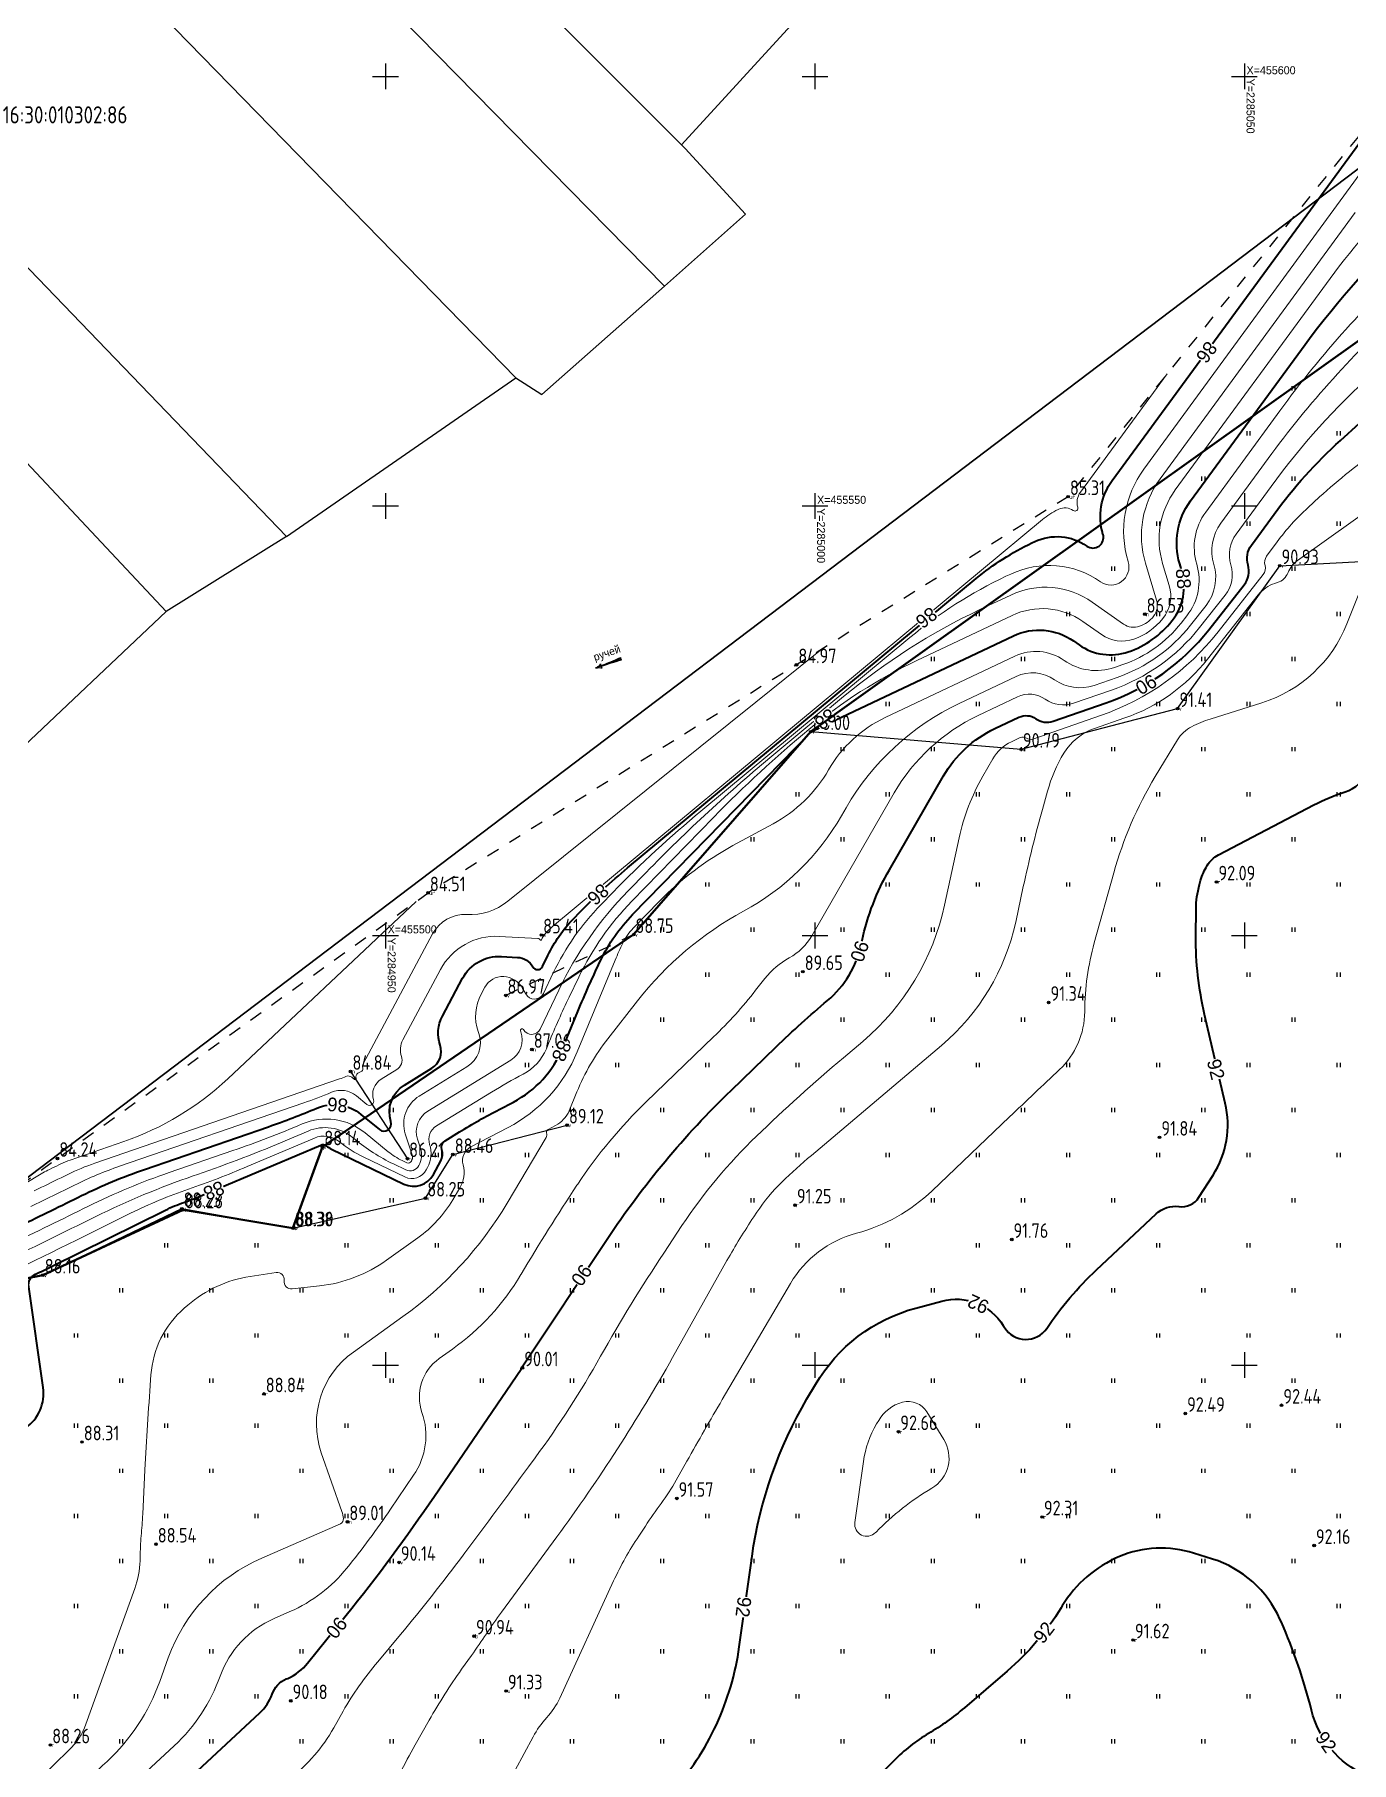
# Model space of a CAD drawing. Header units: metres. Extents: x 2284092 to 2335310, y 454860 to 483236.
# Drawn here: x 2284909.1 to 2285062.5, y 455403.7 to 455604.9 of the extents above; entities that cross this region are included whole.
import ezdxf
from ezdxf.enums import TextEntityAlignment as Align

# ---------------------------------------------------------------- set-up
doc = ezdxf.new("R2010")
doc.units = ezdxf.units.M
doc.header["$PDMODE"] = 32
doc.header["$PDSIZE"] = 0.3
doc.linetypes.add('ЛИНИЯ_1.5-1.5', pattern=[3, 1.5, -1.5])
for name, color, linetype in [('-_линия', 7, 'Continuous'), ('0 @ 0.5', 7, 'Continuous'), ('b', 7, 'Continuous'), ('Eg.14_Ограждения', 7, 'Continuous'), ('Eg.14_Ограждения1', 7, 'Continuous'), ('INHABITED', 14, 'Continuous'), ('LABELS', 254, 'Continuous'), ('MUNICIPAL', 14, 'Continuous'), ('P', 94, 'Continuous'), ('Pr', 7, 'Continuous'), ('T', 7, 'Continuous'), ('КОД', 7, 'Continuous')]:
    doc.layers.add(name, color=color, linetype=linetype)
doc.styles.add('pragmai.shx2', font='pragmai.shx', dxfattribs={"height": 1.6})
doc.styles.get("Standard").update_dxf_attribs({"font": 'eskdu.shx'})
doc.styles.add('Рубленый (Р-131)', font='p131.ttf')
doc.linetypes.add('ЛИНИЯ_СВЯЗИ', pattern='A,4.5,[133,ltypeshp.shx,S=0.2,R=0,X=-0.2,Y=0],1e-05,[133,ltypeshp.shx,S=0.15,R=0,X=-0.15,Y=0],1e-05,[133,ltypeshp.shx,S=0.1,R=0,X=-0.1,Y=0],1e-05,[133,ltypeshp.shx,S=0.05,R=0,X=-0.05,Y=0],4.5,-2', length=11.00003)

# ---------------------------------------------------------------- blocks, each defined once
blk = doc.blocks.new('Крест сетки')
at = {"color": 72, "linetype": 'Continuous'}
for p, q in [((-3, 0), (3, 0)), ((0, 3), (0, -3))]:
    blk.add_line(p, q, dxfattribs=at)
blk = doc.blocks.new('Штриховка Луговая растительность')
at = {"color": 3, "linetype": 'Continuous'}
for p, q in [((-0.4, 1), (-0.4, 0)), ((0.4, 0), (0.4, 1))]:
    blk.add_line(p, q, dxfattribs=at)
blk = doc.blocks.new('Направление течения')
at = {"linetype": 'Continuous'}
h = blk.add_hatch(color=0, dxfattribs=at)
edge = h.paths.add_edge_path()
edge.add_arc((-0.03, 2.33), 1.04, 241.8876, 266.7395)
edge.add_spline(control_points=[(-0.09, 1.3), (-0.09, 1.51), (-0.11, 2.34), (-0.14, 4.01), (-0.23, 5.45), (-0.28, 6.27)], knot_values=[0, 0, 0, 0, 0.625751, 2.516384, 4.981065, 4.981065, 4.981065, 4.981065], degree=3, periodic=0)
edge.add_arc((-0.05, 6.62), 0.414, 235.3367, 276.6842)
edge.add_arc((0.05, 6.62), 0.414, 263.3158, 304.6633)
edge.add_spline(control_points=[(0.28, 6.27), (0.23, 5.45), (0.14, 4.01), (0.11, 2.34), (0.09, 1.51), (0.09, 1.3)], knot_values=[0, 0, 0, 0, 2.464681, 4.355314, 4.981065, 4.981065, 4.981065, 4.981065], degree=3, periodic=0)
edge.add_arc((0.03, 2.33), 1.04, 273.2605, 298.1124)
edge.add_spline(control_points=[(0.52, 1.42), (0.39, 1.22), (0.12, 0.79), (0.04, 0.28), (0, 0)], knot_values=[0, 0, 0, 0, 0.685038, 1.525237, 1.525237, 1.525237, 1.525237], degree=3, periodic=0)
edge.add_spline(control_points=[(0, 0), (-0.04, 0.28), (-0.12, 0.79), (-0.39, 1.22), (-0.52, 1.42)], knot_values=[0, 0, 0, 0, 0.840199, 1.525237, 1.525237, 1.525237, 1.525237], degree=3, periodic=0)
at = {"color": 0, "linetype": 'Continuous'}
blk.add_line((0, 0), (0, 6.2), dxfattribs=at)
for centre, radius, start, end in [((-0.05, 6.62), 0.414, 235.3367, 276.6842), ((0.05, 6.62), 0.414, 263.3158, 304.6633), ((-0.03, 2.33), 1.04, 241.8876, 266.7395), ((0.03, 2.33), 1.04, 273.2605, 298.1124)]:
    blk.add_arc(centre, radius, start, end, dxfattribs=at)
for points in [[(-0.09, 1.3), (-0.1, 1.92), (-0.15, 3.81), (-0.28, 6.27)], [(0.09, 1.3), (0.1, 1.92), (0.15, 3.81), (0.28, 6.27)], [(0, 0), (-0.19, 0.82), (-0.52, 1.42)], [(0, 0), (0.19, 0.82), (0.52, 1.42)]]:
    blk.add_spline(points, degree=3, dxfattribs=at)

msp = doc.modelspace()

# ---------------------------------------------------------------- linework, layer by layer
at = {"color": 5, "linetype": 'ЛИНИЯ_1.5-1.5', "elevation": 85.97}
msp.add_lwpolyline([(2285068.92, 455600.03), (2285029.47, 455551.08), (2284954.95, 455504.96)], dxfattribs=at)
at = {"linetype": 'Continuous'}
for points, elevation in [([(2284978.89, 455500.1), (2284999.53, 455523.73), (2285024, 455521.68), (2285042.22, 455526.41), (2285054.11, 455543.05), (2285069.42, 455543.83), (2285081.75, 455552.5), (2285092.1, 455562), (2285083.63, 455583.72)], 88.75), ([(2284945.94, 455484.18), (2284952.55, 455474.02)], 84.84)]:
    msp.add_lwpolyline(points, dxfattribs=dict(at, elevation=elevation))
at = {"color": 5, "linetype": 'ЛИНИЯ_1.5-1.5'}
msp.add_lwpolyline([(2284823.3, 455417.88), (2284827.22, 455418.55), (2284834.98, 455419.64), (2284840.22, 455420.58), (2284845.54, 455421.52), (2284850.03, 455422.47), (2284855.4, 455425.3), (2284864.49, 455431.33), (2284874.55, 455441.91), (2284876.68, 455445.35), (2284883.22, 455453.94), (2284887.56, 455459.63), (2284892.68, 455463.02), (2284907.46, 455470.94), (2284954.95, 455504.96)], dxfattribs=at)
at = {"linetype": 'ЛИНИЯ_1.5-1.5', "elevation": 88.75}
msp.add_lwpolyline([(2284978.89, 455500.1), (2284964, 455493.03)], dxfattribs=at)
at = {"linetype": 'Continuous'}
msp.add_lwpolyline([(2284829.8, 455413.16), (2284850.27, 455413.46), (2284861.11, 455419.02), (2284873.29, 455426.26), (2284883.25, 455440.74), (2284894.67, 455457.44), (2284910.11, 455460.47), (2284926.28, 455468.21), (2284939.23, 455465.94), (2284954.65, 455469.43), (2284957.85, 455474.51), (2284971.14, 455477.93)], dxfattribs=at)
at = {"layer": 'Eg.14_Ограждения', "color": 42, "linetype": 'Continuous', "lineweight": 15, "ltscale": 0.5, "flags": 128}
for points, elevation in [([(2284909.1, 455470.28), (2284909.94, 455470.69, 0.001931), (2284913.01, 455472.19), (2284913.01, 455472.19, -0.031825), (2284916.16, 455473.5), (2284944.64, 455483.3, 0.017623), (2284945.4, 455483.6), (2284945.4, 455483.6, -0.278505), (2284946.1, 455483.5), (2284946.39, 455483.26, 0.747294), (2284946.58, 455483.38), (2284946.58, 455483.38, -0.345757), (2284946.79, 455483.96), (2284947.23, 455484.23, 0.350748), (2284947.36, 455484.6), (2284947.36, 455484.6, -0.207945), (2284947.39, 455485.06), (2284955.49, 455500.2, -0.291297), (2284959.45, 455502.44), (2284959.45, 455502.44, 0.184565), (2284964.24, 455503.98), (2284993.12, 455527.16, 0), (2284998.27, 455531.3), (2285000.85, 455533.37)], 85), ([(2285181.37, 455628.72, 0), (2285184.82, 455627.52)], 89.5), ([(2284906.23, 455464, 0.001931), (2284915.41, 455468.49), (2284915.41, 455468.49, -0.031824), (2284924.81, 455472.41), (2284932.24, 455474.97, 0.017622), (2284940.31, 455478.07), (2284940.31, 455478.07, -0.278504), (2284947.64, 455477.02), (2284950.31, 455474.84, 0.059053), (2284951.96, 455473.8), (2284952.48, 455473.55, 0.401469), (2284953.03, 455473.73), (2284953.03, 455473.73, 0.203762), (2284953.1, 455474.46), (2284952.31, 455476.91, -0.345757), (2284953.93, 455481.31), (2284959.47, 455484.71, 0.350747), (2284960.87, 455488.58), (2284960.79, 455488.81, -0.207945), (2284961.14, 455493.19), (2284961.57, 455493.99, -0.291297), (2284963.76, 455495.22), (2284963.76, 455495.22, -0.25727), (2284965.97, 455493.84), (2284966.33, 455493.2, 0.607638), (2284968.38, 455493.26), (2284969.54, 455495.66, -0.081488), (2284975.07, 455503.57), (2284976.5, 455505.05, -0.026272), (2284986.71, 455514.47), (2285011.05, 455534.68, -0.062724), (2285022.24, 455541.81), (2285022.79, 455542.07, -0.270295), (2285033.25, 455541.18), (2285033.25, 455541.18, 0.712408), (2285036.47, 455543.5), (2285036.46, 455543.53, -0.235129), (2285038.31, 455554.3), (2285065.82, 455591.87, -0.050215)], 86.5), ([(2284906.52, 455460.88, 0.001931), (2284914.26, 455464.66), (2284920.33, 455467.67, -0.031824), (2284927.07, 455470.48), (2284927.07, 455470.48, 0.017622), (2284933.9, 455473.1), (2284941.73, 455476.43, -0.278504), (2284944.62, 455476.01), (2284944.62, 455476.01, 0.059053), (2284947.48, 455474.2), (2284952.25, 455471.9, 0.40147), (2284954.73, 455472.71), (2284954.9, 455473.01, 0.203761), (2284955.14, 455475.69), (2284955.14, 455475.69, -0.345757), (2284955.93, 455477.84), (2284962.35, 455481.78, -0.017504), (2284966.04, 455483.87), (2284966.04, 455483.87, 0.176383), (2284968.73, 455486.82), (2284969.03, 455487.54, -0.014013), (2284971.39, 455492.84), (2284972.5, 455495.15, -0.081488), (2284978.69, 455504), (2284988.23, 455513.79, -0.026272), (2284999.28, 455523.98), (2284999.28, 455523.98, -0.062724), (2285011.87, 455532.01), (2285022.96, 455537.26, -0.270295), (2285031.19, 455536.56), (2285033.35, 455535.04, 0.241153), (2285037.13, 455534.5), (2285037.13, 455534.5, 0.143527), (2285040.49, 455536.89), (2285040.52, 455536.92, 0.244523), (2285041.25, 455540.75), (2285040.48, 455543.3, -0.235129), (2285041.95, 455551.86), (2285059.98, 455576.48, -0.050215), (2285069.83, 455587.43)], 87.5), ([(2284905, 455461.77, 0.001931), (2284916.21, 455467.26), (2284916.28, 455467.29, -0.031824), (2284927.62, 455472.02), (2284928.11, 455472.19, 0.017622), (2284938.61, 455476.22), (2284941, 455477.24, -0.278504), (2284946.15, 455476.5), (2284946.42, 455476.28, 0.059053), (2284950.93, 455473.41), (2284952.37, 455472.72, 0.40147), (2284953.88, 455473.22), (2284953.88, 455473.22, 0.203761), (2284954.07, 455475.24), (2284953.72, 455476.3, -0.345757), (2284954.93, 455479.57), (2284964.58, 455485.5, 0.350748), (2284965.76, 455488.78), (2284965.71, 455488.9, -0.913613), (2284966.06, 455489.05), (2284966.06, 455489.05, 0.607638), (2284968, 455489.11), (2284970.17, 455493.65, -0.081488), (2284978.24, 455505.19), (2284980.34, 455507.34, -0.026272), (2284995.23, 455521.08), (2285003.33, 455527.81, -0.062724), (2285019.2, 455537.93), (2285022.8, 455539.63, -0.270295), (2285032.29, 455538.82), (2285035.94, 455536.25, 0.241153), (2285037.78, 455535.99), (2285037.78, 455535.99, 0.143526), (2285039.42, 455537.15), (2285039.43, 455537.17, 0.244523), (2285039.78, 455539.03), (2285038.49, 455543.33, -0.235129), (2285040.18, 455553.15), (2285062.9, 455584.17, -0.050215)], 87), ([(2284910.48, 455402.54, -0.01356), (2284913.13, 455405.16), (2284913.13, 455405.16, 0.119201), (2284915.13, 455408.19), (2284920.82, 455423.99, 0.081766), (2284921.42, 455427.22), (2284921.43, 455427.63, -0.016293), (2284921.56, 455430.13), (2284921.56, 455430.13, 0.007869), (2284921.73, 455432.63), (2284922, 455437.81, -0.004403), (2284922.65, 455448.29), (2284922.69, 455448.85, -0.198943), (2284926.57, 455456.61), (2284926.97, 455456.96, -0.142295), (2284934.24, 455460.31), (2284937.27, 455460.76, -0.502225), (2284938.2, 455459.84), (2284938.2, 455459.84, 0.489995), (2284939.14, 455458.87), (2284942.33, 455459.22, 0.128332), (2284950.13, 455462.21), (2284953.77, 455464.81, 0.104033), (2284957.84, 455469.24), (2284958.66, 455470.62, 0.20273), (2284959.03, 455473.29), (2284959.03, 455473.29, -0.352143), (2284959.94, 455475.39), (2284964.28, 455477.65, 0.176382), (2284972.33, 455486.46), (2284976.75, 455497.15, -0.014014), (2284977.63, 455499.12), (2284977.63, 455499.12, -0.081487), (2284978.85, 455500.87), (2284981.89, 455503.98, -0.075405), (2284990.45, 455510.46), (2284995.12, 455512.99, 0.13849), (2285001.59, 455519.29), (2285001.59, 455519.29, -0.152424), (2285008.17, 455525.37), (2285023.27, 455532.52, -0.270295), (2285029, 455532.03), (2285029, 455532.03, 0.241153), (2285034.87, 455531.2), (2285035.83, 455531.53, 0.143526), (2285042.64, 455536.37), (2285043.31, 455537.23, 0.244523), (2285044.45, 455543.22), (2285044.45, 455543.22, -0.235129), (2285045.5, 455549.29), (2285054.13, 455561.09, -0.050215), (2285070.42, 455579.2)], 88.5), ([(2284909.42, 455395.82, -0.01356), (2284917.59, 455403.86), (2284917.59, 455403.86, 0.1192), (2284923.72, 455413.16), (2284924.71, 455415.92, -0.206264), (2284935.59, 455427.53), (2284944.75, 455431.53, 0.325012), (2284945.1, 455432.13), (2284945.1, 455432.13, 0.059339), (2284944.92, 455432.95), (2284942.53, 455439.8, -0.332775), (2284946.26, 455451.52), (2284952.02, 455455.64, 0.104033), (2284964.16, 455468.86), (2284968.69, 455476.5, 0.202729), (2284968.76, 455477.02), (2284968.76, 455477.02, -0.352142), (2284968.94, 455477.43), (2284969.8, 455477.88, 0.176382), (2284971.38, 455479.61), (2284972.28, 455481.79, -0.068289), (2284975.89, 455487.98), (2284979.33, 455492.38, -0.102759), (2284991.69, 455502.83), (2284991.69, 455502.83, 0.13849), (2285003.09, 455513.93), (2285003.64, 455514.88, -0.152424), (2285016.79, 455527), (2285023.43, 455530.15, -0.270295), (2285027.91, 455529.77), (2285027.91, 455529.77, 0.241153), (2285032.49, 455529.12), (2285035.18, 455530.05, 0.143526), (2285043.71, 455536.11), (2285045.54, 455538.43, 0.244523), (2285046.44, 455543.19), (2285046.44, 455543.19, -0.235129), (2285047.27, 455548.01), (2285052.76, 455555.51, -0.050215), (2285068.77, 455573.31)], 89), ([(2285040.99, 455565.37), (2285030.9, 455551.6, 0.235129), (2285030.6, 455549.85), (2285030.61, 455549.85, -0.712407), (2285030.08, 455549.47), (2285030.08, 455549.47, 0.270295), (2285028.39, 455549.62), (2285028.3, 455549.58, 0.062724), (2285026.49, 455548.42), (2284969.67, 455501.25, 0.026271), (2284968.83, 455500.47), (2284968.71, 455500.35, 0.081488), (2284968.26, 455499.7), (2284968.16, 455499.5, -0.607636), (2284967.99, 455499.49), (2284967.99, 455499.49, 0.257268), (2284967.72, 455499.67), (2284963.25, 455499.9, 0.291297), (2284956.4, 455496.04), (2284952.01, 455487.84, 0.207945), (2284951.86, 455485.93), (2284951.86, 455485.93, -0.350748), (2284951.31, 455484.39), (2284949.5, 455483.28, 0.345757), (2284948.61, 455480.86), (2284948.61, 455480.86, -0.747294), (2284947.84, 455480.34), (2284946.61, 455481.34, 0.278504), (2284943.71, 455481.75), (2284943.71, 455481.75, -0.017622), (2284940.5, 455480.52), (2284919.04, 455473.14, 0.031824), (2284913.81, 455470.96), (2284913.81, 455470.96, -0.001931), (2284908.7, 455468.46)], 85.5), ([(2284918.43, 455399.19), (2284925.41, 455405.69, 0.1192), (2284930.75, 455413.8), (2284930.75, 455413.8, -0.206264), (2284937.02, 455420.5), (2284938.88, 455421.31, 0.120993), (2284945.5, 455426.36), (2284945.5, 455426.36, 0.019721), (2284950.6, 455433.24), (2284953.28, 455437.18, 0.237719), (2284954.25, 455444.47), (2284954.25, 455444.47, -0.332775), (2284956.25, 455450.75), (2284957.8, 455451.86, 0.104033), (2284965.76, 455460.53), (2284965.81, 455460.6, -0.012672), (2284972.29, 455470.93), (2284972.38, 455471.06, -0.054308), (2284980.35, 455480.63), (2284988.2, 455488.2, 0.03478), (2284993.09, 455493.62), (2284994.17, 455495, -0.102759), (2284997.01, 455497.4), (2284997.01, 455497.4, 0.13849), (2284999.62, 455499.95), (2285009.23, 455516.6, -0.152424), (2285019, 455525.6), (2285023.59, 455527.78, -0.270295), (2285026.81, 455527.5), (2285026.81, 455527.5, 0.241153), (2285030.11, 455527.04), (2285034.53, 455528.57, 0.143526), (2285044.78, 455535.85), (2285047.76, 455539.62, 0.244523), (2285048.43, 455543.15), (2285048.43, 455543.15, -0.235129), (2285049.04, 455546.72), (2285053.11, 455552.28, -0.050215), (2285064.98, 455565.47)], 89.5), ([(2284938.91, 455401.86, 0.096593), (2284943.97, 455407.78), (2284945.06, 455409.71, -0.026408), (2284946.94, 455412.66), (2284946.94, 455412.66, -0.018727), (2284949.09, 455415.44), (2284951.74, 455418.62, 0.013555), (2284959.05, 455427.89), (2284959.24, 455428.14, 0.001776), (2284966.65, 455438.15), (2284967.43, 455439.21, 0.030452), (2284975.05, 455451.03), (2284975.05, 455451.03, -0.018583), (2284982.4, 455463.04), (2284984.52, 455466.23, -0.054308), (2284993.2, 455476.65), (2284993.2, 455476.65, -0.016469), (2285003.32, 455485.78), (2285005.57, 455487.68, 0.165455), (2285015.09, 455503.52), (2285016.79, 455511.39, -0.077678), (2285019.55, 455518.53), (2285020.72, 455520.55, -0.152424), (2285022.88, 455522.55), (2285023.91, 455523.04, -0.270295), (2285024.62, 455522.98), (2285024.62, 455522.98, 0.241153), (2285025.35, 455522.87), (2285033.24, 455525.6, 0.143526), (2285046.93, 455535.34), (2285052.2, 455542.02, 0.244523), (2285052.4, 455543.08), (2285052.4, 455543.08, -0.235129), (2285052.59, 455544.15), (2285053.81, 455545.82, -0.050215), (2285057.38, 455549.79), (2285058.76, 455551.05, -0.029702), (2285065.85, 455556.76)], 90.5), ([(2285069.43, 455553.1), (2285056.2, 455543.67, 0.14439), (2285055.08, 455542.24), (2285055.08, 455542.24, -0.225887), (2285053.83, 455541.08), (2285053.56, 455540.99, 0.150873), (2285051.61, 455539.65), (2285045.72, 455532.18, -0.143526), (2285036.08, 455525.32), (2285032.54, 455524.1, 0.175183), (2285028.99, 455521.23), (2285028.99, 455521.23, 0.068239), (2285027.08, 455516.81), (2285026.49, 455514.68, 0.014578), (2285024.26, 455505.69), (2285023.37, 455501.57, -0.165455), (2285014.74, 455487.21), (2284999.58, 455474.4, 0.016469), (2284996.17, 455471.32), (2284996.17, 455471.32, 0.054308), (2284993.25, 455467.81), (2284992.87, 455467.24, 0.018583), (2284989.76, 455462.16), (2284983.43, 455450.89, -0.030452), (2284969.96, 455430.02), (2284963.5, 455421.22, 0.011476), (2284961.75, 455418.72), (2284961.75, 455418.72, -0.008082), (2284960.02, 455416.21), (2284958.86, 455414.59, 0.026409), (2284955.09, 455408.67), (2284953.46, 455405.79, 0.027247), (2284950.05, 455398.92)], 91), ([(2285063.48, 455540.18), (2285061.94, 455536.29, -0.225887), (2285052.04, 455527.09), (2285046.01, 455525.2, 0.044672), (2285043.86, 455524.31), (2285043.86, 455524.31, 0.136816), (2285042.21, 455522.76), (2285039.63, 455518.5, 0.068239), (2285034.79, 455507.3), (2285032.52, 455499.14, 0.066316), (2285031.41, 455491.19), (2285031.41, 455491.14, -0.204716), (2285028.47, 455484.39), (2285028.47, 455484.39, 0.00129), (2285022.67, 455478.89), (2285013.64, 455470.28, -0.125785), (2285004.83, 455465.34), (2285004.83, 455465.34, 0.197137), (2284997.15, 455459.5), (2284989.21, 455445.98, 0.004815), (2284985.09, 455438.81), (2284983.85, 455436.61, -0.030452), (2284982.11, 455433.9), (2284982.11, 455433.9, 0.011476), (2284980.26, 455431.26), (2284979.49, 455430.1, 0.039103), (2284976.56, 455424.87), (2284970.28, 455411.23, -0.077835), (2284968.77, 455408.96), (2284968.77, 455408.96, 0.062173), (2284967.19, 455406.73), (2284963, 455398.95, 0.022066)], 91.5), ([(2284773.48, 455375.5, 0), (2284774.12, 455375.55)], 86.5), ([(2284889.72, 455459.99), (2284909.33, 455471.93, -0.023996), (2284910.89, 455472.78), (2284911.17, 455472.92, 0.001931), (2284912.21, 455473.42), (2284912.21, 455473.42, -0.031824), (2284913.27, 455473.87), (2284919.55, 455476.03, 0.106358), (2284931.63, 455483.32), (2284953.56, 455503.97)], 84.5)]:
    msp.add_lwpolyline(points, format="xyb", dxfattribs=dict(at, elevation=elevation))
at = {"layer": 'Eg.14_Ограждения', "color": 42, "linetype": 'Continuous', "lineweight": 40, "ltscale": 0.5, "flags": 128}
for points, elevation in [([(2285149.03, 455344.01, 0), (2285143.48, 455347.36)], 92), ([(2285173.89, 455628.54, 0), (2285177.8, 455627.17)], 90), ([(2284765.29, 455326.01, -0.000001), (2284763.78, 455328.74)], 86), ([(2284907.47, 455466.23, 0.001931), (2284914.61, 455469.72), (2284914.61, 455469.72, -0.031824), (2284921.93, 455472.78), (2284936.37, 455477.75, 0.017622), (2284942.01, 455479.91), (2284942.01, 455479.91, -0.278504), (2284947.13, 455479.18), (2284949.29, 455477.42, 0.747294), (2284950.63, 455478.34), (2284950.63, 455478.34, -0.345757), (2284952.21, 455482.59), (2284955.39, 455484.55, 0.350747), (2284956.36, 455487.25), (2284956.36, 455487.25, -0.207945), (2284956.63, 455490.62), (2284958.98, 455495.02, -0.291297), (2284963.5, 455497.56), (2284965.37, 455497.46, -0.25727), (2284967.16, 455496.35), (2284967.16, 455496.35, 0.607637), (2284968.27, 455496.38), (2284968.9, 455497.68, -0.081488), (2284971.89, 455501.96), (2284972.67, 455502.76, -0.026272), (2284978.19, 455507.86), (2285018.77, 455541.55, -0.062724), (2285025.27, 455545.69), (2285025.59, 455545.85, -0.270295), (2285031.66, 455545.33), (2285031.66, 455545.33, 0.712407), (2285033.54, 455546.67), (2285033.53, 455546.69, -0.235129), (2285034.61, 455552.95), (2285068.74, 455599.56, -0.050216)], 86), ([(2284908.08, 455442.68, 0.284799), (2284910.14, 455447.4), (2284908.46, 455459.09, -0.326685), (2284909.24, 455460.57), (2284909.24, 455460.57, 0.001931), (2284911.11, 455461.48), (2284924.38, 455468.04, -0.031824), (2284926.53, 455468.93), (2284926.53, 455468.93, 0.017622), (2284928.71, 455469.77), (2284942.46, 455475.61, -0.278504), (2284943.09, 455475.53), (2284943.09, 455475.53, 0.059053), (2284943.71, 455475.13), (2284952.14, 455471.07, 0.40147), (2284955.58, 455472.2), (2284956.44, 455473.79, 0.203761), (2284956.55, 455475.07), (2284956.55, 455475.07, -0.345757), (2284956.93, 455476.1), (2284958.61, 455477.13, -0.017504), (2284963.24, 455479.76), (2284964.9, 455480.62, 0.176383), (2284970.64, 455486.91), (2284972.4, 455491.16, -0.014013), (2284975.07, 455497.14), (2284975.07, 455497.14, -0.081631), (2284978.77, 455502.43), (2284999.52, 455523.69), (2284999.52, 455523.69), (2284999.53, 455523.71, -0.15242), (2284999.56, 455523.73), (2285023.11, 455534.89, -0.270295), (2285030.1, 455534.29), (2285030.76, 455533.83, 0.241153), (2285036.48, 455533.02), (2285036.48, 455533.02, 0.143526), (2285041.56, 455536.63), (2285041.61, 455536.68, 0.244523), (2285042.71, 455542.46), (2285042.47, 455543.26, -0.235129), (2285043.72, 455550.58), (2285057.06, 455568.78, -0.050215), (2285070.12, 455583.31)], 88), ([(2284916.99, 455392.39), (2284935.37, 455409.53, 0.1192), (2284936.79, 455411.69), (2284936.79, 455411.69, -0.206264), (2284938.45, 455413.46), (2284938.62, 455413.53, 0.120993), (2284940.93, 455415.31), (2284945.41, 455420.87, 0.019721), (2284955.71, 455434.75), (2284965.79, 455449.53, 0.237715), (2284965.8, 455449.61), (2284965.8, 455449.61, -0.332768), (2284965.83, 455449.68), (2284965.84, 455449.7, 0.104028), (2284965.94, 455449.8), (2284965.94, 455449.8, -0.01267), (2284966.01, 455449.92), (2284975.8, 455464.65, -0.054308), (2284990.23, 455481.97), (2284995.49, 455487.05, -0.016469), (2285001.47, 455492.44), (2285001.47, 455492.44, 0.165455), (2285005.4, 455498.98), (2285005.49, 455499.41, -0.077678), (2285008.67, 455507.66), (2285014.98, 455518.58, -0.152424), (2285020.94, 455524.08), (2285023.75, 455525.41, -0.270294), (2285025.72, 455525.24), (2285025.72, 455525.24, 0.241152), (2285027.73, 455524.95), (2285033.89, 455527.08, 0.143526), (2285045.86, 455535.59), (2285049.98, 455540.82, 0.244523), (2285050.42, 455543.12), (2285050.42, 455543.12, -0.235129), (2285050.82, 455545.44), (2285053.46, 455549.05, -0.050215), (2285061.18, 455557.63), (2285067.82, 455563.67, -0.029703)], 90), ([(2284983.3, 455400.28, 0.077834), (2284988.53, 455408.14), (2284988.53, 455408.14, 0.072941), (2284991.19, 455417.21), (2284992.68, 455427.74, -0.098055), (2284999.07, 455446.06), (2285000.07, 455447.75, -0.197137), (2285011.75, 455456.64), (2285014.78, 455457.45, -0.33097), (2285021.93, 455454.6), (2285022.08, 455454.37, 0.544333), (2285026.98, 455454.27), (2285026.98, 455454.27, -0.055763), (2285032.79, 455461.09), (2285039.74, 455467.61, -0.22641), (2285042.37, 455468.45), (2285042.37, 455468.45, 0.293444), (2285044.71, 455469.53), (2285046.35, 455472.12, 0.201419), (2285047.78, 455480.47), (2285045.37, 455490.81, -0.058993), (2285044.35, 455499.91), (2285044.37, 455503.07, -0.066316), (2285044.77, 455505.92), (2285044.9, 455506.4, -0.068238), (2285045.66, 455508.14), (2285045.66, 455508.14, -0.136817), (2285047, 455509.4), (2285058.08, 455515.2, -0.044672), (2285061.73, 455516.72), (2285061.73, 455516.72, 0.225886), (2285064.35, 455519.16)], 92), ([(2285064.11, 455402.23, -0.228433), (2285057.81, 455409.82), (2285057.81, 455409.82, 0.043687), (2285054.27, 455420.14), (2285054.14, 455420.42, 0.215343), (2285046.28, 455427.42), (2285044.09, 455428.11, 0.177739), (2285035.44, 455427.7), (2285035.44, 455427.7, 0.156982), (2285028.79, 455421.97), (2285028.65, 455421.73, -0.078747), (2285022.38, 455414.38), (2285017.4, 455410.11, -0.042966), (2285013.22, 455407.11), (2285013.22, 455407.11, 0.064821), (2285009.2, 455403.95), (2285007.84, 455402.56, 0.024516)], 92)]:
    msp.add_lwpolyline(points, format="xyb", dxfattribs=dict(at, elevation=elevation))
at = {"layer": 'Eg.14_Ограждения', "color": 42, "linetype": 'Continuous', "lineweight": 15, "ltscale": 0.5, "elevation": 92.5, "flags": 128}
msp.add_lwpolyline([(2285015, 455441.35, -0.419162), (2285013.61, 455435.67), (2285013.61, 455435.67, 0.064821), (2285007.11, 455430.56), (2285007.04, 455430.5, -0.723929), (2285004.65, 455431.67), (2285005.65, 455438.78, -0.098055), (2285007.18, 455443.15), (2285007.42, 455443.55, -0.197137), (2285010.2, 455445.67), (2285010.2, 455445.67, -0.33097), (2285013.03, 455444.55)], format="xyb", close=True, dxfattribs=at)
at = {"layer": 'P', "linetype": 'Continuous'}
for points in [[(2284904.68, 455671.81), (2284908.14, 455668.35), (2284911.98, 455664.51), (2284984.47, 455592.02), (2285004.43, 455613.84), (2284940.02, 455679.45), (2284928.31, 455690.23), (2284919.31, 455680.77), (2284915.73, 455684.11)], [(2284984.88, 455591.61), (2284991.91, 455583.96), (2284982.48, 455575.6), (2284914.22, 455645.09), (2284896.46, 455662.71), (2284904.68, 455671.81), (2284908.14, 455668.35), (2284911.98, 455664.51)], [(2284887.36, 455644.62), (2284965.16, 455564.9), (2284968.2, 455562.96), (2284982.48, 455575.6), (2284914.22, 455645.09), (2284896.46, 455662.71), (2284891.76, 455657.52), (2284895.84, 455653.83)], [(2284887.36, 455644.62), (2284876.87, 455633.5), (2284873.41, 455636.68), (2284860.24, 455622.53), (2284880.3, 455603.71), (2284882.08, 455605.12), (2284898.53, 455587.9), (2284938.46, 455546.43), (2284965.16, 455564.9)], [(2284860.24, 455622.53), (2284880.3, 455603.71), (2284882.08, 455605.12), (2284898.53, 455587.9), (2284938.46, 455546.43), (2284924.47, 455537.72), (2284890.7, 455573.7), (2284870.84, 455593.61), (2284853.34, 455611.87), (2284858.82, 455617.78), (2284857.72, 455618.71)], [(2284849.11, 455613.13), (2284853.34, 455611.87), (2284870.84, 455593.61), (2284890.7, 455573.7), (2284924.47, 455537.72), (2284906.49, 455520.71), (2284898.93, 455529.27), (2284873.26, 455555.73), (2284838.83, 455591.3), (2284834.21, 455596.11), (2284833.64, 455596.67)]]:
    msp.add_lwpolyline(points, close=True, dxfattribs=at)
at = {"layer": 'P'}
for p in [(2285029.47, 455551.08, 85.31), (2285054.11, 455543.05, 90.93), (2285038.4, 455537.4, 86.53), (2284997.85, 455531.51, 84.97), (2285042.22, 455526.41, 91.41), (2284999.52, 455523.73, 88), (2285024, 455521.68, 90.79), (2284954.95, 455504.97, 84.51), (2285046.76, 455506.23, 92.09), (2284968.14, 455500.06, 85.41), (2284978.89, 455500.1, 88.75), (2284964, 455493.03, 86.97), (2284967.05, 455486.73, 87.06), (2284945.94, 455484.18, 84.84), (2284971.14, 455477.93, 89.12), (2284942.67, 455475.39, 88.14), (2284957.85, 455474.51, 88.46), (2284911.8, 455474.05, 84.25), (2284952.55, 455474.02, 86.21), (2284954.65, 455469.43, 88.25), (2284997.68, 455468.62, 91.25), (2284926.28, 455468.21, 88.23), (2284926.44, 455468.05, 88.28), (2284939.23, 455465.94, 88.38), (2284939.35, 455465.97, 88.3), (2284910.11, 455460.47, 88.16), (2284935.85, 455446.64, 88.84), (2285009.72, 455442.24, 92.66), (2285026.45, 455432.32, 92.31), (2284945.58, 455431.75, 89.01), (2284951.58, 455427.03, 90.14), (2284960.32, 455418.45, 90.94), (2285037.04, 455418, 91.62), (2284964.05, 455412.06, 91.33), (2284910.98, 455405.78, 88.26)]:
    msp.add_point(p, dxfattribs=at)
at = {"layer": 'Pr'}
for p in [(2284998.59, 455495.79, 89.65), (2285027.21, 455492.21, 91.34), (2285040.12, 455476.51, 91.84), (2285022.91, 455464.61, 91.76), (2284965.94, 455449.67, 90.01), (2285043.12, 455444.37, 92.49), (2285054.32, 455445.32, 92.44), (2284914.67, 455441.05, 88.31), (2284983.92, 455434.48, 91.57), (2284923.28, 455429.15, 88.54), (2285058.12, 455428.99, 92.16), (2284938.97, 455410.92, 90.18)]:
    msp.add_point(p, dxfattribs=at)

# ---------------------------------------------------------------- block references
at = {"layer": '0 @ 0.5', "linetype": 'ЛИНИЯ_1.5-1.5', "xscale": 0.5, "yscale": 0.5, "zscale": 0.5}
for p in [(2284950, 455600), (2285000, 455600), (2285050, 455600), (2284950, 455550), (2285000, 455550), (2285050, 455550), (2284950, 455500), (2285000, 455500), (2285050, 455500), (2284950, 455450), (2285000, 455450), (2285050, 455450)]:
    msp.add_blockref('Крест сетки', p, dxfattribs=at)
at = {"layer": '0 @ 0.5', "linetype": 'Continuous', "xscale": 0.5, "yscale": 0.5, "zscale": 0.5}
for p in [(2285055.72, 455563.44), (2285050.47, 455558.19), (2285060.97, 455558.19), (2285045.22, 455552.94), (2285055.72, 455552.94), (2285039.97, 455547.69), (2285050.47, 455547.69), (2285060.97, 455547.69), (2285034.72, 455542.44), (2285045.22, 455542.44), (2285055.72, 455542.44), (2285018.97, 455537.19), (2285029.47, 455537.19), (2285039.97, 455537.19), (2285050.47, 455537.19), (2285060.97, 455537.19), (2285013.72, 455531.94), (2285024.22, 455531.94), (2285034.72, 455531.94), (2285045.22, 455531.94), (2285055.72, 455531.94), (2285008.47, 455526.69), (2285018.97, 455526.69), (2285029.47, 455526.69), (2285050.47, 455526.69), (2285060.97, 455526.69), (2285003.22, 455521.44), (2285013.72, 455521.44), (2285024.22, 455521.44), (2285034.72, 455521.44), (2285045.22, 455521.44), (2285055.72, 455521.44), (2284997.97, 455516.19), (2285008.47, 455516.19), (2285018.97, 455516.19), (2285029.47, 455516.19), (2285039.97, 455516.19), (2285050.47, 455516.19), (2285060.97, 455516.19), (2284992.72, 455510.94), (2285003.22, 455510.94), (2285013.72, 455510.94), (2285024.22, 455510.94), (2285034.72, 455510.94), (2285045.22, 455510.94), (2285055.72, 455510.94), (2284987.47, 455505.69), (2284997.97, 455505.69), (2285008.47, 455505.69), (2285018.97, 455505.69), (2285029.47, 455505.69), (2285039.97, 455505.69), (2285050.47, 455505.69), (2285060.97, 455505.69), (2284982.22, 455500.44), (2284992.72, 455500.44), (2285013.72, 455500.44), (2285024.22, 455500.44), (2285034.72, 455500.44), (2285045.22, 455500.44), (2285055.72, 455500.44), (2284976.97, 455495.19), (2284987.47, 455495.19), (2284997.97, 455495.19), (2285008.47, 455495.19), (2285018.97, 455495.19), (2285029.47, 455495.19), (2285039.97, 455495.19), (2285050.47, 455495.19), (2285060.97, 455495.19), (2284971.72, 455489.94), (2284982.22, 455489.94), (2284992.72, 455489.94), (2285003.22, 455489.94), (2285013.72, 455489.94), (2285024.22, 455489.94), (2285034.72, 455489.94), (2285045.22, 455489.94), (2285055.72, 455489.94), (2284966.47, 455484.69), (2284976.97, 455484.69), (2284987.47, 455484.69), (2284997.97, 455484.69), (2285008.47, 455484.69), (2285018.97, 455484.69), (2285029.47, 455484.69), (2285039.97, 455484.69), (2285050.47, 455484.69), (2285060.97, 455484.69), (2284950.72, 455479.44), (2284961.22, 455479.44), (2284971.72, 455479.44), (2284982.22, 455479.44), (2284992.72, 455479.44), (2285003.22, 455479.44), (2285013.72, 455479.44), (2285024.22, 455479.44), (2285034.72, 455479.44), (2285045.22, 455479.44), (2285055.72, 455479.44), (2284945.47, 455474.19), (2284955.97, 455474.19), (2284966.47, 455474.19), (2284976.97, 455474.19), (2284987.47, 455474.19), (2284997.97, 455474.19), (2285008.47, 455474.19), (2285018.97, 455474.19), (2285029.47, 455474.19), (2285039.97, 455474.19), (2285050.47, 455474.19), (2285060.97, 455474.19), (2284950.72, 455468.94), (2284961.22, 455468.94), (2284971.72, 455468.94), (2284982.22, 455468.94), (2284992.72, 455468.94), (2285003.22, 455468.94), (2285013.72, 455468.94), (2285024.22, 455468.94), (2285034.72, 455468.94), (2285045.22, 455468.94), (2285055.72, 455468.94), (2284924.47, 455463.69), (2284934.97, 455463.69), (2284945.47, 455463.69), (2284955.97, 455463.69), (2284966.47, 455463.69), (2284976.97, 455463.69), (2284987.47, 455463.69), (2284997.97, 455463.69), (2285008.47, 455463.69), (2285018.97, 455463.69), (2285029.47, 455463.69), (2285039.97, 455463.69), (2285050.47, 455463.69), (2285060.97, 455463.69), (2284919.22, 455458.44), (2284929.72, 455458.44), (2284940.22, 455458.44), (2284950.72, 455458.44), (2284961.22, 455458.44), (2284982.22, 455458.44), (2284992.72, 455458.44), (2285003.22, 455458.44), (2285013.72, 455458.44), (2285024.22, 455458.44), (2285034.72, 455458.44), (2285045.22, 455458.44), (2285055.72, 455458.44), (2284913.97, 455453.19), (2284924.47, 455453.19), (2284934.97, 455453.19), (2284945.47, 455453.19), (2284955.97, 455453.19), (2284966.47, 455453.19), (2284976.97, 455453.19), (2284987.47, 455453.19), (2284997.97, 455453.19), (2285008.47, 455453.19), (2285018.97, 455453.19), (2285029.47, 455453.19), (2285039.97, 455453.19), (2285050.47, 455453.19), (2285060.97, 455453.19), (2284919.22, 455447.94), (2284929.72, 455447.94), (2284940.22, 455447.94), (2284950.72, 455447.94), (2284961.22, 455447.94), (2284971.72, 455447.94), (2284982.22, 455447.94), (2284992.72, 455447.94), (2285003.22, 455447.94), (2285013.72, 455447.94), (2285024.22, 455447.94), (2285034.72, 455447.94), (2285045.22, 455447.94), (2285055.72, 455447.94), (2284913.97, 455442.69), (2284924.47, 455442.69), (2284934.97, 455442.69), (2284945.47, 455442.69), (2284955.97, 455442.69), (2284966.47, 455442.69), (2284976.97, 455442.69), (2284987.47, 455442.69), (2284997.97, 455442.69), (2285008.47, 455442.69), (2285018.97, 455442.69), (2285029.47, 455442.69), (2285039.97, 455442.69), (2285050.47, 455442.69), (2285060.97, 455442.69), (2284919.22, 455437.44), (2284929.72, 455437.44), (2284940.22, 455437.44), (2284950.72, 455437.44), (2284961.22, 455437.44), (2284971.72, 455437.44), (2284982.22, 455437.44), (2284992.72, 455437.44), (2285003.22, 455437.44), (2285013.72, 455437.44), (2285024.22, 455437.44), (2285034.72, 455437.44), (2285045.22, 455437.44), (2285055.72, 455437.44), (2284913.97, 455432.19), (2284924.47, 455432.19), (2284934.97, 455432.19), (2284945.47, 455432.19), (2284955.97, 455432.19), (2284966.47, 455432.19), (2284976.97, 455432.19), (2284987.47, 455432.19), (2284997.97, 455432.19), (2285008.47, 455432.19), (2285018.97, 455432.19), (2285029.47, 455432.19), (2285039.97, 455432.19), (2285050.47, 455432.19), (2285060.97, 455432.19), (2284919.22, 455426.94), (2284929.72, 455426.94), (2284940.22, 455426.94), (2284950.72, 455426.94), (2284961.22, 455426.94), (2284971.72, 455426.94), (2284982.22, 455426.94), (2284992.72, 455426.94), (2285003.22, 455426.94), (2285013.72, 455426.94), (2285024.22, 455426.94), (2285034.72, 455426.94), (2285045.22, 455426.94), (2285055.72, 455426.94), (2284913.97, 455421.69), (2284924.47, 455421.69), (2284934.97, 455421.69), (2284955.97, 455421.69), (2284966.47, 455421.69), (2284976.97, 455421.69), (2284987.47, 455421.69), (2284997.97, 455421.69), (2285008.47, 455421.69), (2285018.97, 455421.69), (2285029.47, 455421.69), (2285039.97, 455421.69), (2285050.47, 455421.69), (2285060.97, 455421.69), (2284919.22, 455416.44), (2284929.72, 455416.44), (2284940.22, 455416.44), (2284950.72, 455416.44), (2284961.22, 455416.44), (2284971.72, 455416.44), (2284982.22, 455416.44), (2284992.72, 455416.44), (2285003.22, 455416.44), (2285013.72, 455416.44), (2285034.72, 455416.44), (2285045.22, 455416.44), (2285055.72, 455416.44), (2284913.97, 455411.19), (2284924.47, 455411.19), (2284934.97, 455411.19), (2284945.47, 455411.19), (2284955.97, 455411.19), (2284966.47, 455411.19), (2284976.97, 455411.19), (2284987.47, 455411.19), (2284997.97, 455411.19), (2285008.47, 455411.19), (2285018.97, 455411.19), (2285029.47, 455411.19), (2285039.97, 455411.19), (2285050.47, 455411.19), (2285060.97, 455411.19), (2284919.22, 455405.94), (2284929.72, 455405.94), (2284940.22, 455405.94), (2284950.72, 455405.94), (2284961.22, 455405.94), (2284971.72, 455405.94), (2284982.22, 455405.94), (2284992.72, 455405.94), (2285003.22, 455405.94), (2285013.72, 455405.94), (2285024.22, 455405.94), (2285034.72, 455405.94), (2285045.22, 455405.94), (2285055.72, 455405.94)]:
    msp.add_blockref('Штриховка Луговая растительность', p, dxfattribs=at)
at = {"layer": '0 @ 0.5', "linetype": 'Continuous', "xscale": 0.4999999999999997, "yscale": 0.4999999999999997, "zscale": 0.4999999999999997, "rotation": 290.2295567848411}
msp.add_blockref('Направление течения', (2284974.47, 455531.14), dxfattribs=at)

# ---------------------------------------------------------------- texts
at = {"linetype": 'ЛИНИЯ_1.5-1.5', "style": 'Рубленый (Р-131)'}
for s, p in [('Y=2285050', (2285050.25, 455599.75)), ('Y=2285000', (2285000.25, 455549.75)), ('Y=2284950', (2284950.25, 455499.75))]:
    msp.add_text(s, height=0.931, rotation=270, dxfattribs=at).set_placement(p)
for s, p in [('X=455600', (2285050.25, 455600.25)), ('X=455550', (2285000.25, 455550.25)), ('X=455500', (2284950.25, 455500.25))]:
    msp.add_text(s, height=0.931, dxfattribs=at).set_placement(p)
at = {"linetype": 'ЛИНИЯ_СВЯЗИ', "style": 'Рубленый (Р-131)'}
msp.add_text('ручей', height=0.9, rotation=19.1382, dxfattribs=at).set_placement((2284974.39, 455531.94, 89.52))
at = {"layer": 'LABELS', "color": 0}
msp.add_text('16:30:010302:86', height=2, dxfattribs=at).set_placement((2284912.7, 455595.53), align=Align.MIDDLE_CENTER)
at = {"layer": 'T'}
for s, p in [('85.31', (2285029.69, 455551.27, 85.31)), ('90.93', (2285054.33, 455543.24, 90.93)), ('86.53', (2285038.62, 455537.58, 86.53)), ('84.97', (2284998.07, 455531.7, 84.97)), ('91.41', (2285042.44, 455526.6, 91.41)), ('88.00', (2284999.74, 455523.92, 88)), ('90.79', (2285024.21, 455521.87, 90.79)), ('84.51', (2284955.17, 455505.15, 84.51)), ('92.09', (2285046.98, 455506.42, 92.09)), ('85.41', (2284968.36, 455500.25, 85.41)), ('88.75', (2284979.1, 455500.29, 88.75)), ('89.65', (2284998.81, 455495.98, 89.65)), ('86.97', (2284964.21, 455493.22, 86.97)), ('91.34', (2285027.43, 455492.4, 91.34)), ('87.06', (2284967.27, 455486.92, 87.06)), ('84.84', (2284946.16, 455484.37, 84.84)), ('89.12', (2284971.36, 455478.12, 89.12)), ('88.14', (2284942.88, 455475.58, 88.14)), ('91.84', (2285040.34, 455476.7, 91.84)), ('84.24', (2284912.02, 455474.24, 84.25)), ('86.21', (2284952.76, 455474.21, 86.21)), ('88.46', (2284958.07, 455474.69, 88.46)), ('88.25', (2284954.87, 455469.62, 88.25)), ('88.23', (2284926.5, 455468.4, 88.23)), ('88.28', (2284926.66, 455468.24, 88.28)), ('91.25', (2284997.9, 455468.81, 91.25)), ('88.38', (2284939.45, 455466.13, 88.38)), ('88.30', (2284939.57, 455466.16, 88.3)), ('91.76', (2285023.12, 455464.8, 91.76)), ('88.16', (2284910.33, 455460.66, 88.16)), ('90.01', (2284966.16, 455449.86, 90.01)), ('88.84', (2284936.06, 455446.83, 88.84)), ('92.44', (2285054.54, 455445.51, 92.44)), ('92.49', (2285043.33, 455444.56, 92.49)), ('88.31', (2284914.88, 455441.24, 88.31)), ('92.66', (2285009.94, 455442.43, 92.66)), ('91.57', (2284984.13, 455434.67, 91.57)), ('89.01', (2284945.79, 455431.94, 89.01)), ('92.31', (2285026.66, 455432.51, 92.31)), ('88.54', (2284923.49, 455429.34, 88.54)), ('92.16', (2285058.33, 455429.18, 92.16)), ('90.14', (2284951.79, 455427.22, 90.14)), ('90.94', (2284960.54, 455418.64, 90.94)), ('91.62', (2285037.26, 455418.19, 91.62)), ('90.18', (2284939.19, 455411.11, 90.18)), ('91.33', (2284964.26, 455412.25, 91.33)), ('88.26', (2284911.2, 455405.97, 88.26))]:
    msp.add_text(s, height=1.7, dxfattribs=at).set_placement(p)
at = {"layer": 'КОД'}
for s, p in [('ur', (2285029.62, 455550.83, 85.31)), ('ur', (2285029.62, 455550.83, 85.31)), ('v', (2285054.26, 455542.8, 90.93)), ('v', (2285054.26, 455542.8, 90.93)), ('n', (2285038.55, 455537.14, 86.53)), ('n', (2285038.55, 455537.14, 86.53)), ('v', (2285042.37, 455526.16, 91.41)), ('v', (2285042.37, 455526.16, 91.41)), ('v', (2284999.68, 455523.48, 88)), ('v', (2285024.15, 455521.43, 90.79)), ('v', (2285024.15, 455521.43, 90.79)), ('ur', (2284955.1, 455504.71, 84.51)), ('ur', (2284955.1, 455504.71, 84.51)), ('r', (2285046.91, 455505.98, 92.09)), ('r', (2285046.91, 455505.98, 92.09)), ('n', (2284968.29, 455499.81, 85.41)), ('n', (2284968.29, 455499.81, 85.41)), ('v', (2284979.04, 455499.85, 88.75)), ('v', (2284979.04, 455499.85, 88.75)), ('v', (2284964.15, 455492.78, 86.97)), ('v', (2284964.15, 455492.78, 86.97)), ('n', (2284967.2, 455486.48, 87.06)), ('n', (2284967.2, 455486.48, 87.06)), ('n', (2284946.09, 455483.93, 84.84)), ('n', (2284946.09, 455483.93, 84.84)), ('v', (2284971.29, 455477.68, 89.12)), ('v', (2284971.29, 455477.68, 89.12)), ('v', (2284942.62, 455475.04, 88.14)), ('v', (2284942.62, 455475.04, 88.14)), ('v', (2284942.81, 455475.14, 88.14)), ('v', (2284942.81, 455475.14, 88.14)), ('v', (2284958, 455474.26, 88.46)), ('v', (2284958, 455474.26, 88.46)), ('n', (2284952.7, 455473.77, 86.21)), ('n', (2284952.7, 455473.77, 86.21)), ('v', (2284954.8, 455469.18, 88.25)), ('v', (2284954.8, 455469.18, 88.25)), ('r', (2284997.83, 455468.37, 91.25)), ('r', (2284997.83, 455468.37, 91.25)), ('v', (2284926.43, 455467.96, 88.23)), ('v', (2284926.43, 455467.96, 88.23)), ('v', (2284926.59, 455467.81, 88.28)), ('v', (2284926.59, 455467.81, 88.28)), ('v', (2284939.38, 455465.69, 88.38)), ('v', (2284939.38, 455465.69, 88.38)), ('v', (2284939.5, 455465.72, 88.3)), ('v', (2284939.5, 455465.72, 88.3)), ('v', (2284910.26, 455460.22, 88.16)), ('v', (2284910.26, 455460.22, 88.16)), ('r', (2284936, 455446.39, 88.84)), ('r', (2284936, 455446.39, 88.84)), ('r', (2285009.87, 455441.99, 92.66)), ('r', (2285009.87, 455441.99, 92.66)), ('r', (2285026.6, 455432.07, 92.31)), ('r', (2285026.6, 455432.07, 92.31)), ('n', (2284945.73, 455431.5, 89.01)), ('n', (2284945.73, 455431.5, 89.01)), ('v', (2284951.72, 455426.78, 90.14)), ('v', (2284951.72, 455426.78, 90.14)), ('b', (2284960.42, 455418.2, 90.94)), ('b', (2284960.42, 455418.2, 90.94)), ('r', (2285037.19, 455417.75, 91.62)), ('r', (2285037.19, 455417.75, 91.62)), ('u', (2284964.2, 455411.81, 91.33)), ('u', (2284964.2, 455411.81, 91.33)), ('r', (2284911.13, 455405.54, 88.26)), ('r', (2284911.13, 455405.54, 88.26))]:
    msp.add_text(s, height=0.5, dxfattribs=at).set_placement(p)

# ---------------------------------------------------------------- next in the draw order: texts
at = {"layer": 'Eg.14_Ограждения1', "color": 42, "char_height": 1.6, "attachment_point": 5, "style": 'pragmai.shx2', "bg_fill": 3, "box_fill_scale": 1, "bg_fill_color": 1, "bg_fill_transparency": 0}
for s, insert, rotation in [('86', (2285045.6, 455567.9), 233.6893), ('88', (2285042.89, 455541.54), 275.477), ('86', (2285012.98, 455537), 217.9714), ('90', (2285038.55, 455529.23), 210.3619), ('88', (2285001.21, 455525.19), 219.7789), ('86', (2284974.75, 455504.79), 222.247), ('90', (2285005.19, 455498.17), 251.2807), ('88', (2284970.49, 455486.56), 245.8184), ('92', (2285046.67, 455484.42), 284.2913), ('86', (2284944.42, 455480.29), 174.7691), ('88', (2284930.02, 455470.32), 202.6977), ('90', (2284972.82, 455460.47), 235.7506), ('92', (2285019.01, 455457.11), 155.9354), ('92', (2284991.67, 455421.84), 262.7567), ('90', (2284944.3, 455419.43), 231.1957), ('92', (2285026.66, 455418.86), 52.11), ('92', (2285059.49, 455406.12), 304.8937)]:
    msp.add_mtext(s, dxfattribs=dict(at, insert=insert, rotation=rotation))

# ---------------------------------------------------------------- next in the draw order: linework, layer by layer
at = {"layer": '-_линия', "color": 1, "lineweight": 100}
msp.add_lwpolyline([(2284692.98, 455389.51), (2284710.98, 455407.1), (2284718.3, 455409.25), (2284740.27, 455406.09), (2284758.33, 455406.57), (2284781.77, 455410.55), (2284791.98, 455412.33), (2284804.32, 455410.27), (2284822.94, 455413.06), (2284850.27, 455413.46), (2284873.29, 455426.26), (2284883.25, 455440.74), (2284894.67, 455457.44), (2284910.11, 455460.47), (2284926.44, 455468.06), (2284939.23, 455465.94), (2284942.66, 455475.39), (2284978.89, 455500.1), (2284999.53, 455523.73), (2285083.63, 455583.72)], dxfattribs=at)
at = {"layer": 'b', "linetype": 'Continuous'}
msp.add_lwpolyline([(2284400.46, 455452.39), (2284362.59, 455424.7), (2284292.45, 455322.69), (2284378.23, 455332.83), (2284465.8, 455326.3), (2284589.4, 455364.3), (2284647.1, 455343.8), (2284731.2, 455423), (2284803.4, 455418.7), (2284841.5, 455421.2), (2285132.4, 455641.7), (2285249.4, 455625.3), (2285143.47, 455740.54), (2285079.3, 455808.6), (2285088.13, 455821.89), (2285062.82, 455841.71), (2284892, 456015.6)], close=True, dxfattribs=at)
at = {"layer": 'INHABITED', "linetype": 'Continuous'}
for points in [[(2284610.4, 456182.68), (2284703.32, 456099.56), (2284741.28, 456142.96), (2284748.25, 456145.5), (2284755.42, 456141.97), (2284829.1, 456092.32), (2284885.44, 456034.41), (2284885.84, 456028.69), (2284885.1, 456022.7), (2284892, 456015.6), (2285062.82, 455841.71), (2285088.13, 455821.89), (2285079.3, 455808.6), (2285143.47, 455740.54), (2285249.4, 455625.3), (2285132.4, 455641.7), (2284841.5, 455421.2), (2284803.4, 455418.7), (2284731.2, 455423), (2284647.1, 455343.8), (2284589.4, 455364.3)], [(2284610.4, 456182.68), (2284703.32, 456099.56), (2284741.28, 456142.96), (2284748.25, 456145.5), (2284755.42, 456141.97), (2284829.1, 456092.32), (2284885.44, 456034.41), (2284885.84, 456028.69), (2284885.1, 456022.7), (2284892, 456015.6), (2285062.82, 455841.71), (2285088.13, 455821.89), (2285079.3, 455808.6), (2285143.47, 455740.54), (2285249.4, 455625.3), (2285132.4, 455641.7), (2284841.5, 455421.2), (2284803.4, 455418.7), (2284731.2, 455423), (2284647.1, 455343.8), (2284589.4, 455364.3)], [(2284905.85, 456001.5), (2285062.82, 455841.71), (2285088.13, 455821.89), (2285079.3, 455808.6), (2285143.47, 455740.54), (2285249.4, 455625.3), (2285132.4, 455641.7), (2284841.5, 455421.2), (2284803.4, 455418.7), (2284731.2, 455423), (2284647.1, 455343.8), (2284589.4, 455364.3)]]:
    msp.add_lwpolyline(points, dxfattribs=at)
at = {"layer": 'MUNICIPAL', "linetype": 'Continuous'}
for points in [[(2284610.4, 456182.68), (2284703.32, 456099.56), (2284741.28, 456142.96), (2284748.25, 456145.5), (2284755.42, 456141.97), (2284829.1, 456092.32), (2284885.44, 456034.41), (2284885.84, 456028.69), (2284885.1, 456022.7), (2284892, 456015.6), (2285062.82, 455841.71), (2285088.13, 455821.89), (2285079.3, 455808.6), (2285143.47, 455740.54), (2285249.4, 455625.3), (2285132.4, 455641.7), (2284841.5, 455421.2), (2284803.4, 455418.7), (2284731.2, 455423), (2284647.1, 455343.8), (2284589.4, 455364.3)], [(2284589.4, 455364.3), (2284647.1, 455343.8), (2284731.2, 455423), (2284803.4, 455418.7), (2284841.5, 455421.2), (2285132.4, 455641.7), (2285249.4, 455625.3), (2285143.47, 455740.54), (2285079.3, 455808.6), (2285088.13, 455821.89), (2285062.82, 455841.71), (2284892, 456015.6), (2284885.1, 456022.7), (2284885.84, 456028.69), (2284885.44, 456034.41), (2284829.1, 456092.32), (2284755.42, 456141.97), (2284748.25, 456145.5), (2284741.28, 456142.96), (2284703.32, 456099.56), (2284610.4, 456182.68)], [(2284610.4, 456182.68), (2284703.32, 456099.56), (2284741.28, 456142.96), (2284748.25, 456145.5), (2284755.42, 456141.97), (2284829.1, 456092.32), (2284885.44, 456034.41), (2284885.84, 456028.69), (2284885.1, 456022.7), (2284892, 456015.6), (2285062.82, 455841.71), (2285088.13, 455821.89), (2285079.3, 455808.6), (2285143.47, 455740.54), (2285249.4, 455625.3), (2285132.4, 455641.7), (2284841.5, 455421.2), (2284803.4, 455418.7), (2284731.2, 455423), (2284647.1, 455343.8), (2284589.4, 455364.3)], [(2284589.4, 455364.3), (2284647.1, 455343.8), (2284731.2, 455423), (2284803.4, 455418.7), (2284841.5, 455421.2), (2285132.4, 455641.7), (2285249.4, 455625.3), (2285143.47, 455740.54), (2285079.3, 455808.6), (2285088.13, 455821.89), (2285062.82, 455841.71), (2284892, 456015.6), (2284885.1, 456022.7), (2284885.84, 456028.69), (2284885.44, 456034.41), (2284829.1, 456092.32), (2284755.42, 456141.97), (2284748.25, 456145.5), (2284741.28, 456142.96), (2284703.32, 456099.56), (2284610.4, 456182.68)]]:
    msp.add_lwpolyline(points, dxfattribs=at)

# ---------------------------------------------------------------- next in the draw order: block references
at = {"layer": '0 @ 0.5', "linetype": 'Continuous', "xscale": 0.5, "yscale": 0.5, "zscale": 0.5}
for p in [(2285039.97, 455526.69), (2285003.22, 455500.44), (2284971.72, 455458.44), (2284945.47, 455421.69), (2285024.22, 455416.44)]:
    msp.add_blockref('Штриховка Луговая растительность', p, dxfattribs=at)

# ---------------------------------------------------------------- next in the draw order: texts
at = {"layer": 'КОД'}
msp.add_text('v', height=0.5, dxfattribs=at).set_placement((2284999.68, 455523.48, 88))

doc.saveas('drawing.dxf')
